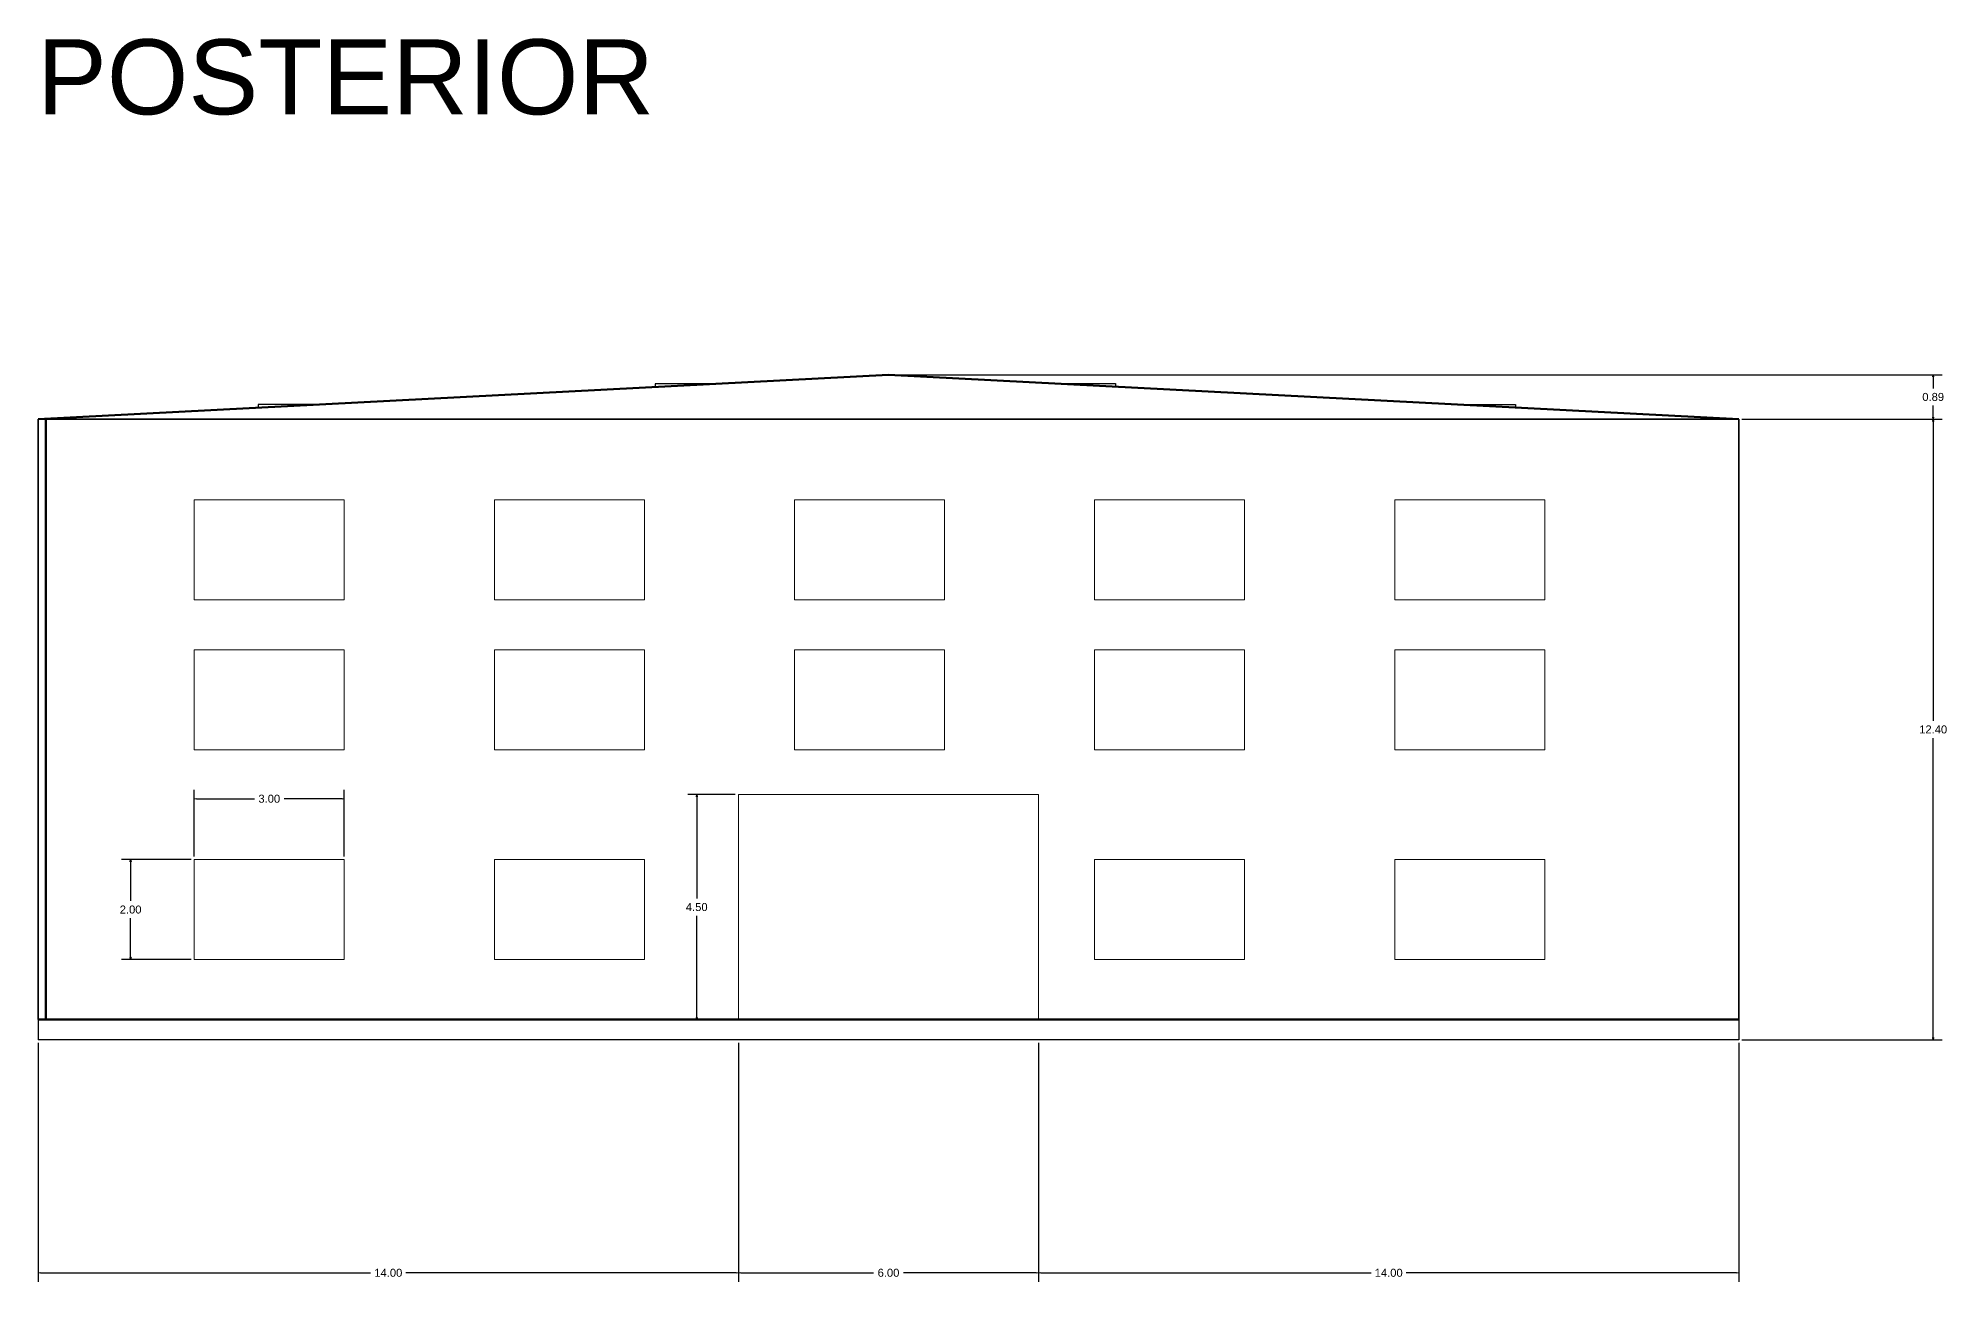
# Model space of a CAD drawing. Header units: metres. Extents: x -1 to 720, y -8 to 179.
# Drawn here: x 320.09 to 358.25, y 45.19 to 70.05 of the extents above; entities that cross this region are included whole.
import ezdxf

# ---------------------------------------------------------------- set-up
doc = ezdxf.new("R2010")
doc.units = ezdxf.units.M
doc.header["$PDMODE"] = 34
for name, color, linetype in [('0-Dimension', 9, 'Continuous'), ('E-AUXL', 7, 'Continuous'), ('S-FNDN', 7, 'Continuous'), ('S-PLAT', 7, 'Continuous')]:
    doc.layers.add(name, color=color, linetype=linetype)
for name, color, linetype, lineweight in [('A-DOOR', 251, 'Continuous', 18), ('A-FLOR', 252, 'Continuous', 35), ('A-GLAZ', 2, 'Continuous', 18), ('A-ROOF', 226, 'Continuous', 53), ('A-WALL', 7, 'Continuous', 60), ('S-STRS', 4, 'Continuous', 40)]:
    doc.layers.add(name, color=color, linetype=linetype, lineweight=lineweight)
doc.styles.get("Standard").update_dxf_attribs({"font": 'arial.ttf'})
doc.dimstyles.new('DAPC Standard', dxfattribs={"dimtxt": 0.3, "dimasz": 0.18, "dimexe": 0.18, "dimexo": 0.0625, "dimgap": 0.09, "dimtad": 0, "dimtih": 1, "dimtoh": 1, "dimzin": 0, "dimdsep": 46, "dimtxsty": 'Standard', "dimblk": 'CLOSEDBLANK', "dimcen": 0.09, "dimazin": 0, "dimtfac": 1, "dimtofl": 0, "dimtmove": 0, "dimatfit": 3, "dimfxl": 1, "dimtolj": 1, "dimtzin": 0, "dimarcsym": 0})

# ---------------------------------------------------------------- blocks, each defined once
blk = doc.blocks.new('_ClosedBlank')
at = {"color": 0, "linetype": 'ByBlock', "lineweight": -2}
for p, q in [((-1, 0.17), (0, 0)), ((-1, 0.17), (-1, -0.17)), ((0, 0), (-1, -0.17))]:
    blk.add_line(p, q, dxfattribs=at)
blk = doc.blocks.new('*D211')
at = {"layer": '0-Dimension', "color": 0, "lineweight": -2, "transparency": 16777216}
for p, q in [((354.155, 62.432), (358.159, 62.432)), ((357.979, 62.387), (357.979, 56.404)), ((357.979, 50.077), (357.979, 56.06)), ((354.155, 50.032), (358.159, 50.032))]:
    blk.add_line(p, q, dxfattribs=at)
at = {"layer": 'Defpoints', "color": 0, "transparency": 16777216}
for p in [(354.093, 62.432), (357.979, 62.432), (354.093, 50.032)]:
    blk.add_point(p, dxfattribs=at)
at = {"layer": '0-Dimension', "color": 0, "lineweight": -2, "transparency": 16777216, "xscale": 0.045, "yscale": 0.045, "zscale": 0.045}
for p, rotation in [((357.979, 62.432), 90), ((357.979, 50.032), 270)]:
    blk.add_blockref('_ClosedBlank', p, dxfattribs=dict(at, rotation=rotation))
at = {"layer": '0-Dimension', "color": 0, "transparency": 16777216, "insert": (357.979, 56.232), "char_height": 0.16, "attachment_point": 5}
blk.add_mtext('\\A1;12.40', dxfattribs=at)
blk = doc.blocks.new('*D212')
at = {"layer": '0-Dimension', "color": 0, "lineweight": -2, "transparency": 16777216}
for p, q in [((337.155, 63.323), (358.159, 63.323)), ((357.979, 63.278), (357.979, 63.049)), ((357.979, 62.477), (357.979, 62.706)), ((354.155, 62.432), (358.159, 62.432))]:
    blk.add_line(p, q, dxfattribs=at)
at = {"layer": 'Defpoints', "color": 0, "transparency": 16777216}
for p in [(337.093, 63.323), (357.979, 63.323), (354.093, 62.432)]:
    blk.add_point(p, dxfattribs=at)
at = {"layer": '0-Dimension', "color": 0, "lineweight": -2, "transparency": 16777216, "xscale": 0.045, "yscale": 0.045, "zscale": 0.045}
for p, rotation in [((357.979, 63.323), 90), ((357.979, 62.432), 270)]:
    blk.add_blockref('_ClosedBlank', p, dxfattribs=dict(at, rotation=rotation))
at = {"layer": '0-Dimension', "color": 0, "transparency": 16777216, "insert": (357.979, 62.878), "char_height": 0.16, "attachment_point": 5}
blk.add_mtext('\\A1;0.89', dxfattribs=at)
blk = doc.blocks.new('*D213')
at = {"layer": '0-Dimension', "color": 0, "lineweight": -2, "transparency": 16777216}
for p, q in [((320.093, 49.97), (320.093, 45.192)), ((334.093, 49.97), (334.093, 45.192)), ((320.138, 45.372), (326.74, 45.372)), ((334.048, 45.372), (327.445, 45.372))]:
    blk.add_line(p, q, dxfattribs=at)
at = {"layer": 'Defpoints', "color": 0, "transparency": 16777216}
for p in [(320.093, 50.032), (334.093, 50.032), (334.093, 45.372)]:
    blk.add_point(p, dxfattribs=at)
at = {"layer": '0-Dimension', "color": 0, "lineweight": -2, "transparency": 16777216, "xscale": 0.045, "yscale": 0.045, "zscale": 0.045, "rotation": 180}
blk.add_blockref('_ClosedBlank', (320.093, 45.372), dxfattribs=at)
at = {"layer": '0-Dimension', "color": 0, "lineweight": -2, "transparency": 16777216, "xscale": 0.045, "yscale": 0.045, "zscale": 0.045}
blk.add_blockref('_ClosedBlank', (334.093, 45.372), dxfattribs=at)
at = {"layer": '0-Dimension', "color": 0, "transparency": 16777216, "insert": (327.093, 45.372), "char_height": 0.16, "attachment_point": 5}
blk.add_mtext('\\A1;14.00', dxfattribs=at)
blk = doc.blocks.new('*D214')
at = {"layer": '0-Dimension', "color": 0, "lineweight": -2, "transparency": 16777216}
for p, q in [((334.093, 49.97), (334.093, 45.192)), ((340.093, 49.97), (340.093, 45.192)), ((334.138, 45.372), (336.795, 45.372)), ((340.048, 45.372), (337.391, 45.372))]:
    blk.add_line(p, q, dxfattribs=at)
at = {"layer": 'Defpoints', "color": 0, "transparency": 16777216}
for p in [(334.093, 50.032), (340.093, 50.032), (340.093, 45.372)]:
    blk.add_point(p, dxfattribs=at)
at = {"layer": '0-Dimension', "color": 0, "lineweight": -2, "transparency": 16777216, "xscale": 0.045, "yscale": 0.045, "zscale": 0.045, "rotation": 180}
blk.add_blockref('_ClosedBlank', (334.093, 45.372), dxfattribs=at)
at = {"layer": '0-Dimension', "color": 0, "lineweight": -2, "transparency": 16777216, "xscale": 0.045, "yscale": 0.045, "zscale": 0.045}
blk.add_blockref('_ClosedBlank', (340.093, 45.372), dxfattribs=at)
at = {"layer": '0-Dimension', "color": 0, "transparency": 16777216, "insert": (337.093, 45.372), "char_height": 0.16, "attachment_point": 5}
blk.add_mtext('\\A1;6.00', dxfattribs=at)
blk = doc.blocks.new('*D215')
at = {"layer": '0-Dimension', "color": 0, "lineweight": -2, "transparency": 16777216}
for p, q in [((340.093, 49.97), (340.093, 45.192)), ((354.093, 49.97), (354.093, 45.192)), ((340.138, 45.372), (346.74, 45.372)), ((354.048, 45.372), (347.445, 45.372))]:
    blk.add_line(p, q, dxfattribs=at)
at = {"layer": 'Defpoints', "color": 0, "transparency": 16777216}
for p in [(340.093, 50.032), (354.093, 50.032), (354.093, 45.372)]:
    blk.add_point(p, dxfattribs=at)
at = {"layer": '0-Dimension', "color": 0, "lineweight": -2, "transparency": 16777216, "xscale": 0.045, "yscale": 0.045, "zscale": 0.045, "rotation": 180}
blk.add_blockref('_ClosedBlank', (340.093, 45.372), dxfattribs=at)
at = {"layer": '0-Dimension', "color": 0, "lineweight": -2, "transparency": 16777216, "xscale": 0.045, "yscale": 0.045, "zscale": 0.045}
blk.add_blockref('_ClosedBlank', (354.093, 45.372), dxfattribs=at)
at = {"layer": '0-Dimension', "color": 0, "transparency": 16777216, "insert": (347.093, 45.372), "char_height": 0.16, "attachment_point": 5}
blk.add_mtext('\\A1;14.00', dxfattribs=at)
blk = doc.blocks.new('*D216')
at = {"layer": '0-Dimension', "color": 0, "lineweight": -2, "transparency": 16777216}
for p, q in [((334.03, 54.932), (333.079, 54.932)), ((333.259, 54.887), (333.259, 52.854)), ((333.259, 50.477), (333.259, 52.51)), ((334.03, 50.432), (333.079, 50.432))]:
    blk.add_line(p, q, dxfattribs=at)
at = {"layer": 'Defpoints', "color": 0, "transparency": 16777216}
for p in [(334.093, 54.932), (333.259, 50.432), (334.093, 50.432)]:
    blk.add_point(p, dxfattribs=at)
at = {"layer": '0-Dimension', "color": 0, "lineweight": -2, "transparency": 16777216, "xscale": 0.045, "yscale": 0.045, "zscale": 0.045}
for p, rotation in [((333.259, 54.932), 90), ((333.259, 50.432), 270)]:
    blk.add_blockref('_ClosedBlank', p, dxfattribs=dict(at, rotation=rotation))
at = {"layer": '0-Dimension', "color": 0, "transparency": 16777216, "insert": (333.259, 52.682), "char_height": 0.16, "attachment_point": 5}
blk.add_mtext('\\A1;4.50', dxfattribs=at)
blk = doc.blocks.new('*D217')
at = {"layer": '0-Dimension', "color": 0, "lineweight": -2, "transparency": 16777216}
for p, q in [((323.213, 53.695), (323.213, 55.027)), ((326.213, 53.695), (326.213, 55.027)), ((323.258, 54.847), (324.415, 54.847)), ((326.168, 54.847), (325.01, 54.847))]:
    blk.add_line(p, q, dxfattribs=at)
at = {"layer": 'Defpoints', "color": 0, "transparency": 16777216}
for p in [(326.213, 54.847), (323.213, 53.632), (326.213, 53.632)]:
    blk.add_point(p, dxfattribs=at)
at = {"layer": '0-Dimension', "color": 0, "lineweight": -2, "transparency": 16777216, "xscale": 0.045, "yscale": 0.045, "zscale": 0.045, "rotation": 180}
blk.add_blockref('_ClosedBlank', (323.213, 54.847), dxfattribs=at)
at = {"layer": '0-Dimension', "color": 0, "lineweight": -2, "transparency": 16777216, "xscale": 0.045, "yscale": 0.045, "zscale": 0.045}
blk.add_blockref('_ClosedBlank', (326.213, 54.847), dxfattribs=at)
at = {"layer": '0-Dimension', "color": 0, "transparency": 16777216, "insert": (324.713, 54.847), "char_height": 0.16, "attachment_point": 5}
blk.add_mtext('\\A1;3.00', dxfattribs=at)
blk = doc.blocks.new('*D218')
at = {"layer": '0-Dimension', "color": 0, "lineweight": -2, "transparency": 16777216}
for p, q in [((323.15, 53.632), (321.761, 53.632)), ((321.941, 53.587), (321.941, 52.804)), ((321.941, 51.677), (321.941, 52.46)), ((323.15, 51.632), (321.761, 51.632))]:
    blk.add_line(p, q, dxfattribs=at)
at = {"layer": 'Defpoints', "color": 0, "transparency": 16777216}
for p in [(323.213, 53.632), (321.941, 51.632), (323.213, 51.632)]:
    blk.add_point(p, dxfattribs=at)
at = {"layer": '0-Dimension', "color": 0, "lineweight": -2, "transparency": 16777216, "xscale": 0.045, "yscale": 0.045, "zscale": 0.045}
for p, rotation in [((321.941, 53.632), 90), ((321.941, 51.632), 270)]:
    blk.add_blockref('_ClosedBlank', p, dxfattribs=dict(at, rotation=rotation))
at = {"layer": '0-Dimension', "color": 0, "transparency": 16777216, "insert": (321.941, 52.632), "char_height": 0.16, "attachment_point": 5}
blk.add_mtext('\\A1;2.00', dxfattribs=at)

msp = doc.modelspace()

# ---------------------------------------------------------------- linework, layer by layer
msp.add_line((354.093, 50.432), (354.093, 54.422))
at = {"layer": 'A-DOOR'}
for p, q in [((334.093, 50.432), (334.093, 54.932)), ((334.093, 54.932), (340.093, 54.932)), ((340.093, 54.932), (340.093, 53.432)), ((334.093, 50.432), (334.093, 53.432)), ((340.093, 50.432), (340.093, 53.432)), ((330.653, 50.432), (336.653, 50.432)), ((334.093, 50.432), (340.093, 50.432)), ((336.653, 50.432), (340.093, 50.432)), ((351.04, 50.432), (352.24, 50.432))]:
    msp.add_line(p, q, dxfattribs=at)
at = {"layer": 'A-FLOR'}
msp.add_lwpolyline([(320.093, 62.432), (320.093, 50.432), (354.093, 50.432), (354.093, 62.432)], close=True, dxfattribs=at)
at = {"layer": 'A-GLAZ'}
msp.add_line((329.274, 50.432), (330.653, 50.432), dxfattribs=at)
for points in [[(323.213, 60.822), (326.213, 60.822), (326.213, 58.822), (323.213, 58.822), (323.213, 60.822)], [(329.213, 60.822), (332.213, 60.822), (332.213, 58.822), (329.213, 58.822), (329.213, 60.822)], [(335.213, 60.822), (338.213, 60.822), (338.213, 58.822), (335.213, 58.822), (335.213, 60.822)], [(341.213, 60.822), (344.213, 60.822), (344.213, 58.822), (341.213, 58.822), (341.213, 60.822)], [(347.213, 60.822), (350.213, 60.822), (350.213, 58.822), (347.213, 58.822), (347.213, 60.822)], [(323.213, 57.822), (326.213, 57.822), (326.213, 55.822), (323.213, 55.822), (323.213, 57.822)], [(329.213, 57.822), (332.213, 57.822), (332.213, 55.822), (329.213, 55.822), (329.213, 57.822)], [(335.213, 57.822), (338.213, 57.822), (338.213, 55.822), (335.213, 55.822), (335.213, 57.822)], [(341.213, 57.822), (344.213, 57.822), (344.213, 55.822), (341.213, 55.822), (341.213, 57.822)], [(347.213, 57.822), (350.213, 57.822), (350.213, 55.822), (347.213, 55.822), (347.213, 57.822)], [(323.213, 53.632), (326.213, 53.632), (326.213, 51.632), (323.213, 51.632), (323.213, 53.632)], [(329.213, 53.632), (332.213, 53.632), (332.213, 51.632), (329.213, 51.632), (329.213, 53.632)], [(341.213, 53.632), (344.213, 53.632), (344.213, 51.632), (341.213, 51.632), (341.213, 53.632)], [(347.213, 53.632), (350.213, 53.632), (350.213, 51.632), (347.213, 51.632), (347.213, 53.632)]]:
    msp.add_lwpolyline(points, dxfattribs=at)
at = {"layer": 'A-ROOF'}
for p, q in [((320.093, 62.432), (337.093, 63.323)), ((337.093, 63.323), (354.093, 62.432))]:
    msp.add_line(p, q, dxfattribs=at)
at = {"layer": 'A-WALL'}
for p, q in [((320.245, 50.585), (320.245, 62.432)), ((320.093, 50.432), (330.653, 50.432)), ((320.093, 50.432), (334.093, 50.432)), ((320.245, 50.585), (320.245, 50.432)), ((330.653, 50.432), (336.653, 50.432)), ((336.653, 50.432), (351.04, 50.432)), ((351.04, 50.432), (352.24, 50.432)), ((352.24, 50.432), (354.093, 50.432))]:
    msp.add_line(p, q, dxfattribs=at)
at = {"layer": 'E-AUXL'}
for p, q in [((333.631, 63.142), (332.431, 63.142)), ((332.431, 63.142), (332.431, 63.079)), ((340.431, 63.148), (341.631, 63.148)), ((341.631, 63.148), (341.631, 63.085)), ((325.693, 62.726), (324.493, 62.726)), ((324.493, 62.726), (324.493, 62.663)), ((325.631, 62.726), (325.631, 62.722)), ((348.431, 62.729), (349.631, 62.729)), ((349.631, 62.729), (349.631, 62.666)), ((325.631, 62.432), (333.631, 62.432))]:
    msp.add_line(p, q, dxfattribs=at)
for points in [[(324.493, 62.432), (320.093, 62.432), (325.693, 62.432)], [(340.431, 62.432), (333.631, 62.432), (341.631, 62.432), (348.431, 62.432)]]:
    msp.add_lwpolyline(points, dxfattribs=at)
at = {"layer": 'S-FNDN'}
for p, q in [((320.093, 50.432), (320.093, 50.032)), ((354.093, 50.432), (354.093, 50.032)), ((354.093, 50.032), (320.093, 50.032))]:
    msp.add_line(p, q, dxfattribs=at)
msp.add_lwpolyline([(320.093, 62.432), (320.093, 50.432), (354.093, 50.432), (354.093, 62.432)], dxfattribs=at)
at = {"layer": 'S-PLAT'}
for p, q in [((320.093, 62.432), (337.093, 63.323)), ((354.093, 62.432), (337.093, 63.323)), ((354.093, 54.622), (354.093, 54.422))]:
    msp.add_line(p, q, dxfattribs=at)
at = {"layer": 'S-STRS'}
msp.add_line((353.943, 50.432), (352.743, 50.432), dxfattribs=at)

# ---------------------------------------------------------------- texts
at = {"layer": 'A-GLAZ', "insert": (320.068, 70.027), "char_height": 1.5, "attachment_point": 1}
msp.add_mtext_dynamic_manual_height_columns('POSTERIOR', width=5.26097, gutter_width=7.5, heights=[0], dxfattribs=at)

# ---------------------------------------------------------------- dimensions: what is measured, and where the dimension line sits
at = {"layer": '0-Dimension'}
for base, p1, p2, override, picture, middle in [((357.979, 63.323), (354.093, 62.432), (337.093, 63.323), {"dimtxt": 0.16, "dimasz": 0.045, "dimtmove": 1}, '*D212', (357.979, 62.878)), ((357.979, 62.432), (354.093, 50.032), (354.093, 62.432), {"dimtxt": 0.16, "dimasz": 0.045}, '*D211', (357.979, 56.232)), ((333.259, 50.432), (334.093, 54.932), (334.093, 50.432), {"dimtxt": 0.16, "dimasz": 0.045}, '*D216', (333.259, 52.682)), ((321.941, 51.632), (323.213, 53.632), (323.213, 51.632), {"dimtxt": 0.16, "dimasz": 0.045}, '*D218', (321.941, 52.632))]:
    dim = msp.add_linear_dim(base=base, p1=p1, p2=p2, angle=90, dimstyle='DAPC Standard', override=override, dxfattribs=at)
    dim.commit()
    dim.dimension.update_dxf_attribs({"geometry": picture, "text_midpoint": middle})
for base, p1, p2, override, picture, middle in [((326.213, 54.847), (323.213, 53.632), (326.213, 53.632), {"dimtxt": 0.16, "dimasz": 0.045}, '*D217', (324.713, 54.847)), ((334.093, 45.372), (320.093, 50.032), (334.093, 50.032), {"dimtxt": 0.16, "dimasz": 0.045}, '*D213', (327.093, 45.372)), ((340.093, 45.372), (334.093, 50.032), (340.093, 50.032), {"dimtxt": 0.16, "dimasz": 0.045, "dimtmove": 1}, '*D214', (337.093, 45.372)), ((354.093, 45.372), (340.093, 50.032), (354.093, 50.032), {"dimtxt": 0.16, "dimasz": 0.045, "dimtmove": 1}, '*D215', (347.093, 45.372))]:
    dim = msp.add_linear_dim(base=base, p1=p1, p2=p2, dimstyle='DAPC Standard', override=override, dxfattribs=at)
    dim.commit()
    dim.dimension.update_dxf_attribs({"geometry": picture, "text_midpoint": middle})

doc.saveas('drawing.dxf')
